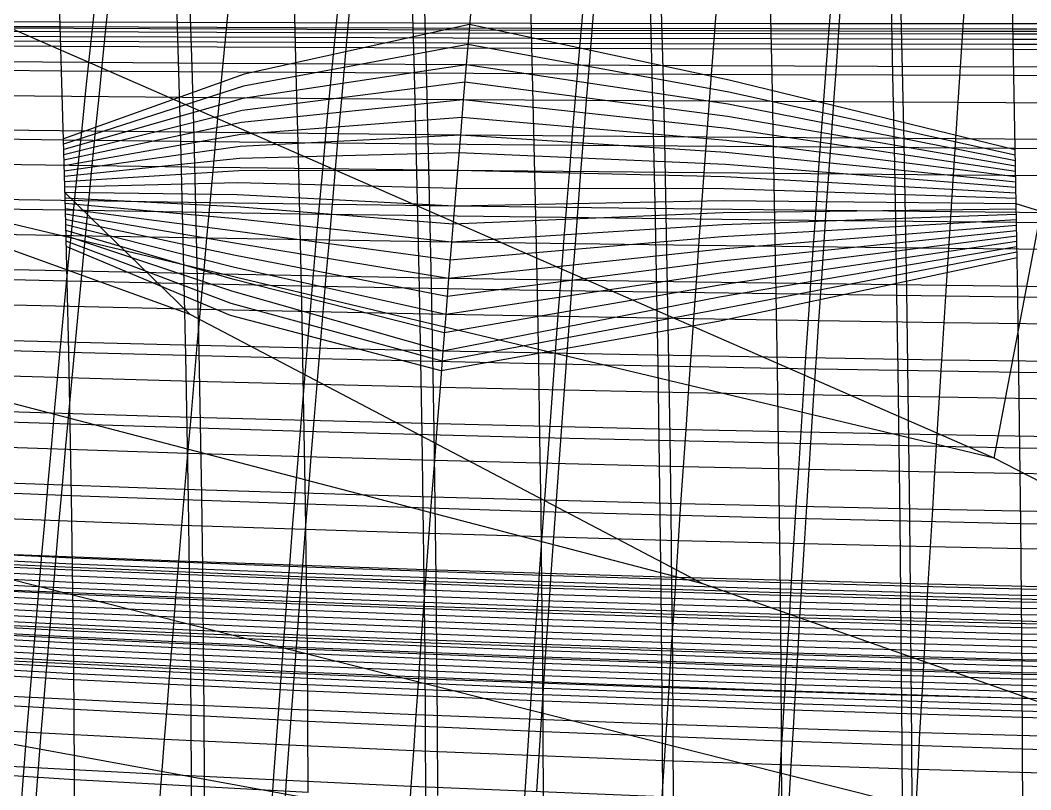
# Model space of a CAD drawing. Extents: x -530 to 530, y -2 to 255.
# Drawn here: x -269.4 to -172.4, y 128.3 to 202.1 of the extents above; entities that cross this region are included whole.
import ezdxf

# ---------------------------------------------------------------- set-up
doc = ezdxf.new("R2010")
doc.units = 0
doc.header["$MEASUREMENT"] = 0
doc.layers.add('default', color=7, linetype='Continuous')

msp = doc.modelspace()

# ---------------------------------------------------------------- linework, layer by layer
at = {"layer": 'default', "color": 30, "linetype": 'Continuous'}
for p, q in [((-175.896, 160.09, 467.147), (-166.284, 210.835, 226.63)), ((-265.565, 201.95, 63.382), (-286.922, 202.02, 73.472)), ((-175.896, 160.09, 467.147), (-271.756, 201.977, 299.04)), ((-220.32, 201.827, 47.64), (-243.018, 201.882, 55.555)), ((-174.119, 201.773, 31.268), (-197.338, 201.798, 39.564)), ((-265.55, 201.483, 63.452), (-286.906, 201.561, 73.54)), ((-265.535, 201.015, 63.521), (-286.89, 201.101, 73.608)), ((-226.242, 201.734, 30.774), (-247.882, 196.946, 43.788)), ((-220.307, 201.345, 47.714), (-243.004, 201.407, 55.626)), ((-220.295, 200.863, 47.787), (-242.991, 200.932, 55.698)), ((-174.109, 201.279, 31.345), (-197.326, 201.31, 39.639)), ((-174.098, 200.786, 31.421), (-197.315, 200.822, 39.714)), ((-265.52, 200.547, 63.591), (-286.875, 200.642, 73.676)), ((-265.505, 200.079, 63.661), (-286.859, 200.182, 73.743)), ((-220.282, 200.381, 47.86), (-242.977, 200.457, 55.77)), ((-220.27, 199.899, 47.933), (-242.963, 199.982, 55.841)), ((-174.088, 200.293, 31.497), (-197.304, 200.334, 39.789)), ((-174.078, 199.799, 31.573), (-197.293, 199.846, 39.863)), ((-265.491, 199.612, 63.731), (-286.843, 199.722, 73.811)), ((-226.407, 199.793, 30.457), (-247.948, 195.788, 43.714)), ((-220.258, 199.417, 48.007), (-242.949, 199.506, 55.913)), ((-174.068, 199.306, 31.649), (-197.281, 199.358, 39.938)), ((-226.572, 197.852, 30.139), (-248.014, 194.631, 43.639)), ((-226.713, 196.173, 29.868), (-248.08, 193.473, 43.565)), ((-173.885, 189.684, 33.078), (-201.331, 196.378, 27.099)), ((-175.896, 160.09, 467.147), (-323.255, 195.246, 369.94)), ((-173.876, 189.166, 33.152), (-201.383, 195.22, 27.02)), ((-226.855, 194.495, 29.597), (-248.146, 192.315, 43.491)), ((-173.867, 188.649, 33.225), (-201.436, 194.062, 26.942)), ((-226.996, 192.803, 29.327), (-248.212, 191.158, 43.416)), ((-173.858, 188.131, 33.298), (-201.488, 192.904, 26.863)), ((-227.137, 191.111, 29.057), (-248.279, 190, 43.342)), ((-173.85, 187.614, 33.371), (-201.541, 191.746, 26.785)), ((-173.841, 187.096, 33.444), (-201.593, 190.588, 26.706)), ((-227.279, 189.406, 28.789), (-248.345, 188.842, 43.268)), ((-173.832, 186.579, 33.517), (-201.645, 189.43, 26.628)), ((-173.823, 186.061, 33.59), (-201.698, 188.271, 26.549)), ((-227.42, 187.701, 28.52), (-248.411, 187.684, 43.193)), ((-227.561, 185.985, 28.254), (-248.477, 186.527, 43.119)), ((-173.814, 185.544, 33.663), (-201.75, 187.113, 26.47)), ((-227.702, 184.269, 27.987), (-248.543, 185.369, 43.044)), ((-173.805, 185.026, 33.736), (-201.803, 185.955, 26.392)), ((-173.797, 184.509, 33.809), (-201.855, 184.797, 26.313)), ((-227.842, 182.543, 27.723), (-248.609, 184.211, 42.97)), ((-173.779, 183.474, 33.955), (-201.96, 182.481, 26.156)), ((-173.788, 183.991, 33.882), (-201.908, 183.639, 26.235)), ((-227.982, 180.818, 27.459), (-248.675, 183.054, 42.896)), ((-173.761, 182.439, 34.101), (-202.065, 180.165, 25.999)), ((-173.77, 182.956, 34.028), (-202.013, 181.323, 26.078)), ((-228.122, 179.084, 27.197), (-248.741, 181.896, 42.821)), ((-173.744, 181.404, 34.247), (-202.17, 177.848, 25.842)), ((-173.753, 181.921, 34.174), (-202.118, 179.006, 25.921)), ((-228.262, 177.349, 26.935), (-248.807, 180.738, 42.747)), ((-173.735, 180.886, 34.321), (-202.223, 176.69, 25.764)), ((-228.4, 175.609, 26.677), (-248.874, 179.58, 42.673)), ((-173.717, 179.851, 34.467), (-202.328, 174.374, 25.607)), ((-173.726, 180.369, 34.394), (-202.275, 175.532, 25.685)), ((-173.708, 179.334, 34.54), (-202.38, 173.216, 25.528)), ((-228.539, 173.869, 26.419), (-248.94, 178.423, 42.598)), ((-228.677, 172.123, 26.163), (-249.006, 177.265, 42.524)), ((-228.815, 170.377, 25.907), (-249.072, 176.107, 42.45)), ((-228.89, 169.419, 25.769), (-249.138, 174.95, 42.375)), ((-228.964, 168.462, 25.631), (-249.204, 173.792, 42.301)), ((-41.271, 90.88, 737.677), (-175.896, 160.09, 467.147)), ((-264.367, 150.508, 70.079), (-285.65, 151.479, 79.987)), ((-264.36, 149.924, 70.14), (-285.643, 150.905, 80.046)), ((-264.353, 149.339, 70.201), (-285.636, 150.33, 80.105)), ((-264.347, 148.755, 70.262), (-285.629, 149.756, 80.164)), ((-219.317, 148.822, 54.66), (-241.912, 149.619, 62.42)), ((-264.34, 148.171, 70.322), (-285.622, 149.182, 80.224)), ((-264.333, 147.586, 70.383), (-285.615, 148.608, 80.283)), ((-219.312, 148.219, 54.723), (-241.906, 149.025, 62.482)), ((-219.306, 147.617, 54.786), (-241.9, 148.431, 62.544)), ((-264.326, 147.002, 70.444), (-285.608, 148.034, 80.342)), ((-264.32, 146.417, 70.505), (-285.6, 147.46, 80.401)), ((-219.3, 147.015, 54.85), (-241.893, 147.838, 62.606)), ((-173.295, 147.517, 38.554), (-196.424, 148.128, 46.725)), ((-173.291, 146.901, 38.62), (-196.419, 147.518, 46.789)), ((-264.313, 145.833, 70.565), (-285.593, 146.886, 80.461)), ((-219.295, 146.413, 54.913), (-241.887, 147.244, 62.668)), ((-219.289, 145.81, 54.977), (-241.881, 146.65, 62.73)), ((-173.286, 146.285, 38.685), (-196.414, 146.908, 46.854)), ((-264.306, 145.249, 70.626), (-285.586, 146.311, 80.52)), ((-264.3, 144.664, 70.687), (-285.579, 145.737, 80.579)), ((-219.283, 145.208, 55.04), (-241.875, 146.056, 62.793)), ((-173.281, 145.668, 38.751), (-196.409, 146.298, 46.918)), ((-173.277, 145.052, 38.817), (-196.404, 145.688, 46.983)), ((-264.293, 144.08, 70.748), (-285.572, 145.163, 80.638)), ((-264.286, 143.495, 70.808), (-285.565, 144.589, 80.698)), ((-219.278, 144.606, 55.103), (-241.869, 145.462, 62.855)), ((-219.272, 144.004, 55.167), (-241.862, 144.869, 62.917)), ((-173.272, 144.435, 38.882), (-196.398, 145.079, 47.048)), ((-264.279, 142.911, 70.869), (-285.558, 144.015, 80.757)), ((-219.266, 143.401, 55.23), (-241.856, 144.275, 62.979)), ((-219.261, 142.799, 55.294), (-241.85, 143.681, 63.041)), ((-173.267, 143.819, 38.948), (-196.393, 144.469, 47.112)), ((-173.262, 143.202, 39.014), (-196.388, 143.859, 47.177)), ((-264.273, 142.326, 70.93), (-285.551, 143.441, 80.816)), ((-264.266, 141.742, 70.991), (-285.544, 142.866, 80.875)), ((-219.255, 142.197, 55.357), (-241.844, 143.087, 63.103)), ((-173.258, 142.586, 39.079), (-196.383, 143.249, 47.241)), ((-173.253, 141.969, 39.145), (-196.378, 142.639, 47.306)), ((-264.259, 141.158, 71.052), (-285.537, 142.292, 80.935)), ((-264.253, 140.573, 71.112), (-285.53, 141.718, 80.994)), ((-219.249, 141.595, 55.421), (-241.838, 142.494, 63.165)), ((-219.244, 140.992, 55.484), (-241.831, 141.9, 63.228)), ((-173.248, 141.353, 39.211), (-196.373, 142.03, 47.371)), ((-264.246, 139.989, 71.173), (-285.523, 141.144, 81.053)), ((-219.238, 140.39, 55.547), (-241.825, 141.306, 63.29)), ((-219.233, 139.788, 55.611), (-241.819, 140.712, 63.352)), ((-173.243, 140.736, 39.276), (-196.367, 141.42, 47.435)), ((-173.239, 140.12, 39.342), (-196.362, 140.81, 47.5)), ((-264.239, 139.404, 71.234), (-285.516, 140.57, 81.112)), ((-264.233, 138.82, 71.295), (-285.508, 139.996, 81.172)), ((-219.227, 139.186, 55.674), (-241.813, 140.118, 63.414)), ((-173.234, 139.503, 39.408), (-196.357, 140.2, 47.564)), ((-219.221, 138.584, 55.738), (-241.806, 139.525, 63.476)), ((-219.216, 137.981, 55.801), (-241.8, 138.931, 63.538)), ((-173.229, 138.887, 39.473), (-196.352, 139.59, 47.629)), ((-173.225, 138.27, 39.539), (-196.347, 138.981, 47.694)), ((-219.21, 137.379, 55.864), (-241.794, 138.337, 63.6)), ((-219.204, 136.777, 55.928), (-241.788, 137.743, 63.662)), ((-173.22, 137.654, 39.605), (-196.341, 138.371, 47.758)), ((-173.215, 137.037, 39.67), (-196.336, 137.761, 47.823)), ((-173.21, 136.421, 39.736), (-196.331, 137.151, 47.887)), ((-173.206, 135.805, 39.801), (-196.326, 136.541, 47.952)), ((-173.201, 135.188, 39.867), (-196.321, 135.932, 48.017))]:
    msp.add_line(p, q, dxfattribs=at)
at = {"layer": 'default', "color": 4, "linetype": 'Continuous'}
for p, q in [((-262.056, 205.11, 40.959), (-262.415, 201.906, 40.369)), ((-238.739, 205.064, 32.504), (-239.066, 201.81, 31.892)), ((-215.217, 205.034, 23.998), (-215.513, 201.735, 23.367)), ((-191.471, 205.02, 15.358), (-191.737, 201.681, 14.71)), ((-252.879, 197.648, 63.139), (-253.101, 204.212, 62.1)), ((-230.39, 197.524, 55.361), (-230.592, 204.186, 54.296)), ((-207.674, 197.427, 47.461), (-207.858, 204.178, 46.373)), ((-184.69, 197.353, 39.365), (-184.856, 204.183, 38.255)), ((-243.018, 201.882, 55.555), (-265.565, 201.95, 63.382)), ((-262.415, 201.906, 40.369), (-262.76, 198.658, 39.811)), ((-239.066, 201.81, 31.892), (-239.38, 198.511, 31.312)), ((-197.338, 201.798, 39.564), (-220.32, 201.827, 47.64)), ((-150.067, 201.745, 25.307), (-174.119, 201.773, 31.268)), ((-243.004, 201.407, 55.626), (-265.55, 201.483, 63.452)), ((-242.991, 200.932, 55.698), (-265.535, 201.015, 63.521)), ((-201.331, 196.378, 27.099), (-226.242, 201.734, 30.774)), ((-197.326, 201.31, 39.639), (-220.307, 201.345, 47.714)), ((-197.315, 200.822, 39.714), (-220.295, 200.863, 47.787)), ((-215.513, 201.735, 23.367), (-215.796, 198.39, 22.768)), ((-191.737, 201.681, 14.71), (-191.991, 198.296, 14.095)), ((-150.058, 201.247, 25.384), (-174.109, 201.279, 31.345)), ((-150.049, 200.749, 25.462), (-174.098, 200.786, 31.421)), ((-242.977, 200.457, 55.77), (-265.52, 200.547, 63.591)), ((-242.963, 199.982, 55.841), (-265.505, 200.079, 63.661)), ((-197.304, 200.334, 39.789), (-220.282, 200.381, 47.86)), ((-197.293, 199.846, 39.863), (-220.27, 199.899, 47.933)), ((-150.041, 200.251, 25.539), (-174.088, 200.293, 31.497)), ((-150.032, 199.753, 25.616), (-174.078, 199.799, 31.573)), ((-242.949, 199.506, 55.913), (-265.491, 199.612, 63.731)), ((-201.383, 195.22, 27.02), (-226.407, 199.793, 30.457)), ((-197.281, 199.358, 39.938), (-220.258, 199.417, 48.007)), ((-150.023, 199.255, 25.694), (-174.068, 199.306, 31.649)), ((-262.76, 198.658, 39.811), (-263.103, 195.377, 39.262)), ((-239.38, 198.511, 31.312), (-239.692, 195.179, 30.741)), ((-215.796, 198.39, 22.768), (-216.078, 195.012, 22.18)), ((-191.991, 198.296, 14.095), (-192.244, 194.877, 13.491)), ((-247.882, 196.946, 43.788), (-265.23, 190.758, 65.003)), ((-252.693, 190.946, 64.103), (-252.879, 197.648, 63.139)), ((-230.22, 190.721, 56.349), (-230.39, 197.524, 55.361)), ((-201.436, 194.062, 26.942), (-226.572, 197.852, 30.139)), ((-207.52, 190.533, 48.47), (-207.674, 197.427, 47.461)), ((-184.55, 190.379, 40.393), (-184.69, 197.353, 39.365)), ((-201.488, 192.904, 26.863), (-226.713, 196.173, 29.868)), ((-247.948, 195.788, 43.714), (-265.217, 190.24, 65.074)), ((-263.103, 195.377, 39.262), (-263.446, 192.07, 38.715)), ((-239.692, 195.179, 30.741), (-240.004, 191.82, 30.173)), ((-216.078, 195.012, 22.18), (-216.36, 191.607, 21.593)), ((-248.014, 194.631, 43.639), (-265.203, 189.722, 65.145)), ((-201.541, 191.746, 26.785), (-226.855, 194.495, 29.597)), ((-192.244, 194.877, 13.491), (-192.497, 191.431, 12.889)), ((-248.08, 193.473, 43.565), (-265.189, 189.204, 65.216)), ((-248.146, 192.315, 43.491), (-265.176, 188.687, 65.286)), ((-263.446, 192.07, 38.715), (-263.785, 188.734, 38.18)), ((-201.593, 190.588, 26.706), (-226.996, 192.803, 29.327)), ((-248.212, 191.158, 43.416), (-265.162, 188.169, 65.357)), ((-240.004, 191.82, 30.173), (-240.313, 188.432, 29.617)), ((-201.645, 189.43, 26.628), (-227.137, 191.111, 29.057)), ((-216.36, 191.607, 21.593), (-216.639, 188.173, 21.019)), ((-192.497, 191.431, 12.889), (-192.75, 187.957, 12.289)), ((-252.519, 184.144, 65.045), (-252.693, 190.946, 64.103)), ((-230.061, 183.817, 57.314), (-230.22, 190.721, 56.349)), ((-207.376, 183.537, 49.457), (-207.52, 190.533, 48.47)), ((-184.419, 183.301, 41.399), (-184.55, 190.379, 40.393)), ((-248.279, 190, 43.342), (-265.149, 187.651, 65.428)), ((-201.698, 188.271, 26.549), (-227.279, 189.406, 28.789)), ((-248.345, 188.842, 43.268), (-265.135, 187.134, 65.499)), ((-263.785, 188.734, 38.18), (-264.126, 185.378, 37.64)), ((-240.313, 188.432, 29.617), (-240.624, 185.024, 29.055)), ((-216.639, 188.173, 21.019), (-216.92, 184.717, 20.439)), ((-248.411, 187.684, 43.193), (-265.121, 186.616, 65.57)), ((-201.75, 187.113, 26.47), (-227.42, 187.701, 28.52)), ((-192.75, 187.957, 12.289), (-192.999, 184.458, 11.704)), ((-248.477, 186.527, 43.119), (-265.108, 186.098, 65.64)), ((-248.543, 185.369, 43.044), (-265.094, 185.58, 65.711)), ((-264.126, 185.378, 37.64), (-264.467, 182.003, 37.105)), ((-201.803, 185.955, 26.392), (-227.561, 185.985, 28.254)), ((-248.609, 184.211, 42.97), (-265.081, 185.063, 65.782)), ((-248.675, 183.054, 42.896), (-265.067, 184.545, 65.853)), ((-240.624, 185.024, 29.055), (-240.934, 181.597, 28.498)), ((-201.855, 184.797, 26.313), (-227.702, 184.269, 27.987)), ((-216.92, 184.717, 20.439), (-217.199, 181.243, 19.864)), ((-192.999, 184.458, 11.704), (-193.25, 180.941, 11.114)), ((-248.741, 181.896, 42.821), (-265.054, 184.027, 65.924)), ((-248.807, 180.738, 42.747), (-265.04, 183.51, 65.994)), ((-252.357, 177.269, 65.969), (-252.519, 184.144, 65.045)), ((-229.913, 176.838, 58.26), (-230.061, 183.817, 57.314)), ((-201.908, 183.639, 26.235), (-227.842, 182.543, 27.723)), ((-207.241, 176.466, 50.423), (-207.376, 183.537, 49.457)), ((-248.874, 179.58, 42.673), (-265.026, 182.992, 66.065)), ((-248.94, 178.423, 42.598), (-265.013, 182.474, 66.136)), ((-201.96, 182.481, 26.156), (-227.982, 180.818, 27.459)), ((-184.298, 176.146, 42.383), (-184.419, 183.301, 41.399)), ((-249.006, 177.265, 42.524), (-264.999, 181.956, 66.207)), ((-249.072, 176.107, 42.45), (-264.986, 181.439, 66.277)), ((-264.467, 182.003, 37.105), (-264.796, 178.607, 36.597)), ((-240.934, 181.597, 28.498), (-241.234, 178.148, 27.97)), ((-249.138, 174.95, 42.375), (-264.972, 180.921, 66.348)), ((-249.204, 173.792, 42.301), (-264.958, 180.403, 66.419)), ((-202.013, 181.323, 26.078), (-228.122, 179.084, 27.197)), ((-217.199, 181.243, 19.864), (-217.47, 177.747, 19.319)), ((-193.25, 180.941, 11.114), (-193.493, 177.403, 10.553)), ((-202.065, 180.165, 25.999), (-228.262, 177.349, 26.935)), ((-264.796, 178.607, 36.597), (-265.118, 175.198, 36.106)), ((-202.118, 179.006, 25.921), (-228.4, 175.609, 26.677)), ((-241.234, 178.148, 27.97), (-241.527, 174.686, 27.459)), ((-202.17, 177.848, 25.842), (-228.539, 173.869, 26.419)), ((-217.47, 177.747, 19.319), (-217.735, 174.237, 18.791)), ((-252.208, 170.343, 66.865), (-252.357, 177.269, 65.969)), ((-229.777, 169.808, 59.177), (-229.913, 176.838, 58.26)), ((-202.223, 176.69, 25.764), (-228.677, 172.123, 26.163)), ((-193.493, 177.403, 10.553), (-193.73, 173.851, 10.011)), ((-207.117, 169.341, 51.36), (-207.241, 176.466, 50.423)), ((-184.185, 168.938, 43.338), (-184.298, 176.146, 42.383)), ((-265.118, 175.198, 36.106), (-265.44, 171.776, 35.62)), ((-241.527, 174.686, 27.459), (-241.82, 171.211, 26.954)), ((-202.275, 175.532, 25.685), (-228.815, 170.377, 25.907)), ((-202.328, 174.374, 25.607), (-228.89, 169.419, 25.769)), ((-217.735, 174.237, 18.791), (-218, 170.714, 18.268)), ((-193.73, 173.851, 10.011), (-193.968, 170.285, 9.474)), ((-202.38, 173.216, 25.528), (-228.964, 168.462, 25.631)), ((-265.44, 171.776, 35.62), (-265.757, 168.348, 35.143)), ((-241.82, 171.211, 26.954), (-242.109, 167.73, 26.456)), ((-218, 170.714, 18.268), (-218.26, 167.186, 17.755)), ((-252.074, 163.39, 67.726), (-252.208, 170.343, 66.865)), ((-229.654, 162.75, 60.058), (-229.777, 169.808, 59.177)), ((-193.968, 170.285, 9.474), (-194.202, 166.714, 8.946)), ((-207.005, 162.189, 52.259), (-207.117, 169.341, 51.36)), ((-184.084, 161.703, 44.254), (-184.185, 168.938, 43.338)), ((-265.757, 168.348, 35.143), (-266.071, 164.915, 34.672)), ((-242.109, 167.73, 26.456), (-242.395, 164.244, 25.966)), ((-218.26, 167.186, 17.755), (-218.519, 163.651, 17.248)), ((-194.202, 166.714, 8.946), (-194.434, 163.137, 8.425)), ((-266.071, 164.915, 34.672), (-266.384, 161.479, 34.208)), ((-242.395, 164.244, 25.966), (-242.68, 160.754, 25.483)), ((-251.956, 156.431, 68.551), (-252.074, 163.39, 67.726)), ((-218.519, 163.651, 17.248), (-218.776, 160.114, 16.748)), ((-194.434, 163.137, 8.425), (-194.664, 159.557, 7.912)), ((-229.546, 155.685, 60.901), (-229.654, 162.75, 60.058)), ((-206.907, 155.03, 53.12), (-207.005, 162.189, 52.259)), ((-266.384, 161.479, 34.208), (-266.692, 158.042, 33.753)), ((-183.995, 154.459, 45.131), (-184.084, 161.703, 44.254)), ((-242.68, 160.754, 25.483), (-242.96, 157.264, 25.008)), ((-218.776, 160.114, 16.748), (-219.03, 156.575, 16.258)), ((-194.664, 159.557, 7.912), (-194.892, 155.976, 7.408)), ((-266.692, 158.042, 33.753), (-266.997, 154.607, 33.306)), ((-242.96, 157.264, 25.008), (-243.238, 153.776, 24.543)), ((-251.856, 149.481, 69.335), (-251.956, 156.431, 68.551)), ((-219.03, 156.575, 16.258), (-219.28, 153.04, 15.776)), ((-229.454, 148.631, 61.703), (-229.546, 155.685, 60.901)), ((-194.892, 155.976, 7.408), (-195.116, 152.398, 6.913)), ((-266.997, 154.607, 33.306), (-267.298, 151.178, 32.868)), ((-206.824, 147.881, 53.938), (-206.907, 155.03, 53.12)), ((-183.919, 147.226, 45.963), (-183.995, 154.459, 45.131)), ((-243.238, 153.776, 24.543), (-243.512, 150.295, 24.086)), ((-219.28, 153.04, 15.776), (-219.528, 149.51, 15.304)), ((-195.116, 152.398, 6.913), (-195.339, 148.826, 6.428)), ((-267.298, 151.178, 32.868), (-267.594, 147.754, 32.44)), ((-241.912, 149.619, 62.42), (-264.367, 150.508, 70.079)), ((-241.906, 149.025, 62.482), (-264.36, 149.924, 70.14)), ((-251.775, 142.56, 70.069), (-251.856, 149.481, 69.335)), ((-243.512, 150.295, 24.086), (-243.781, 146.818, 23.641)), ((-219.528, 149.51, 15.304), (-219.771, 145.986, 14.844)), ((-241.9, 148.431, 62.544), (-264.353, 149.339, 70.201)), ((-241.893, 147.838, 62.606), (-264.347, 148.755, 70.262)), ((-229.38, 141.605, 62.452), (-229.454, 148.631, 61.703)), ((-196.424, 148.128, 46.725), (-219.317, 148.822, 54.66)), ((-195.339, 148.826, 6.428), (-195.556, 145.259, 5.955)), ((-267.594, 147.754, 32.44), (-267.886, 144.338, 32.022)), ((-241.887, 147.244, 62.668), (-264.34, 148.171, 70.322)), ((-241.881, 146.65, 62.73), (-264.333, 147.586, 70.383)), ((-196.419, 147.518, 46.789), (-219.312, 148.219, 54.723)), ((-196.414, 146.908, 46.854), (-219.306, 147.617, 54.786)), ((-206.756, 140.761, 54.703), (-206.824, 147.881, 53.938)), ((-149.356, 146.986, 32.702), (-173.295, 147.517, 38.554)), ((-241.875, 146.056, 62.793), (-264.326, 147.002, 70.444)), ((-243.781, 146.818, 23.641), (-244.047, 143.348, 23.205)), ((-196.409, 146.298, 46.918), (-219.3, 147.015, 54.85)), ((-183.857, 140.023, 46.741), (-183.919, 147.226, 45.963)), ((-149.352, 146.363, 32.769), (-173.291, 146.901, 38.62)), ((-241.869, 145.462, 62.855), (-264.32, 146.417, 70.505)), ((-241.862, 144.869, 62.917), (-264.313, 145.833, 70.565)), ((-219.771, 145.986, 14.844), (-220.011, 142.469, 14.392)), ((-196.404, 145.688, 46.983), (-219.295, 146.413, 54.913)), ((-196.398, 145.079, 47.048), (-219.289, 145.81, 54.977)), ((-149.348, 145.741, 32.835), (-173.286, 146.285, 38.685)), ((-149.344, 145.119, 32.902), (-173.281, 145.668, 38.751)), ((-241.856, 144.275, 62.979), (-264.306, 145.249, 70.626)), ((-241.85, 143.681, 63.041), (-264.3, 144.664, 70.687)), ((-196.393, 144.469, 47.112), (-219.283, 145.208, 55.04)), ((-196.388, 143.859, 47.177), (-219.278, 144.606, 55.103)), ((-195.556, 145.259, 5.955), (-195.772, 141.7, 5.491)), ((-149.34, 144.497, 32.968), (-173.277, 145.052, 38.817)), ((-267.886, 144.338, 32.022), (-268.173, 140.935, 31.614)), ((-241.844, 143.087, 63.103), (-264.293, 144.08, 70.748)), ((-196.383, 143.249, 47.241), (-219.272, 144.004, 55.167)), ((-149.336, 143.875, 33.035), (-173.272, 144.435, 38.882)), ((-149.332, 143.252, 33.102), (-173.267, 143.819, 38.948)), ((-241.838, 142.494, 63.165), (-264.286, 143.495, 70.808)), ((-241.831, 141.9, 63.228), (-264.279, 142.911, 70.869)), ((-244.047, 143.348, 23.205), (-244.309, 139.892, 22.779)), ((-196.378, 142.639, 47.306), (-219.266, 143.401, 55.23)), ((-196.373, 142.03, 47.371), (-219.261, 142.799, 55.294)), ((-149.328, 142.63, 33.168), (-173.262, 143.202, 39.014)), ((-149.324, 142.008, 33.235), (-173.258, 142.586, 39.079)), ((-241.825, 141.306, 63.29), (-264.273, 142.326, 70.93)), ((-241.819, 140.712, 63.352), (-264.266, 141.742, 70.991)), ((-251.715, 135.687, 70.751), (-251.775, 142.56, 70.069)), ((-229.325, 134.629, 63.148), (-229.38, 141.605, 62.452)), ((-220.011, 142.469, 14.392), (-220.247, 138.965, 13.953)), ((-196.367, 141.42, 47.435), (-219.255, 142.197, 55.357)), ((-195.772, 141.7, 5.491), (-195.984, 138.154, 5.038)), ((-149.32, 141.386, 33.301), (-173.253, 141.969, 39.145)), ((-268.173, 140.935, 31.614), (-268.455, 137.543, 31.217)), ((-241.813, 140.118, 63.414), (-264.259, 141.158, 71.052)), ((-196.362, 140.81, 47.5), (-219.249, 141.595, 55.421)), ((-196.357, 140.2, 47.564), (-219.244, 140.992, 55.484)), ((-206.706, 133.692, 55.412), (-206.756, 140.761, 54.703)), ((-149.316, 140.763, 33.368), (-173.248, 141.353, 39.211)), ((-149.311, 140.141, 33.434), (-173.243, 140.736, 39.276)), ((-241.806, 139.525, 63.476), (-264.253, 140.573, 71.112)), ((-241.8, 138.931, 63.538), (-264.246, 139.989, 71.173)), ((-244.309, 139.892, 22.779), (-244.566, 136.448, 22.365)), ((-196.352, 139.59, 47.629), (-219.238, 140.39, 55.547)), ((-196.347, 138.981, 47.694), (-219.233, 139.788, 55.611)), ((-183.811, 132.87, 47.463), (-183.857, 140.023, 46.741)), ((-149.307, 139.519, 33.501), (-173.239, 140.12, 39.342)), ((-241.794, 138.337, 63.6), (-264.239, 139.404, 71.234)), ((-241.788, 137.743, 63.662), (-264.233, 138.82, 71.295)), ((-220.247, 138.965, 13.953), (-220.479, 135.474, 13.524)), ((-196.341, 138.371, 47.758), (-219.227, 139.186, 55.674)), ((-149.303, 138.897, 33.568), (-173.234, 139.503, 39.408)), ((-149.299, 138.275, 33.634), (-173.229, 138.887, 39.473)), ((-196.336, 137.761, 47.823), (-219.221, 138.584, 55.738)), ((-196.331, 137.151, 47.887), (-219.216, 137.981, 55.801)), ((-195.984, 138.154, 5.038), (-196.192, 134.621, 4.598)), ((-149.295, 137.652, 33.701), (-173.225, 138.27, 39.539)), ((-268.455, 137.543, 31.217), (-268.732, 134.164, 30.831)), ((-196.326, 136.541, 47.952), (-219.21, 137.379, 55.864)), ((-196.321, 135.932, 48.017), (-219.204, 136.777, 55.928)), ((-149.291, 137.03, 33.767), (-173.22, 137.654, 39.605)), ((-149.287, 136.408, 33.834), (-173.215, 137.037, 39.67)), ((-244.566, 136.448, 22.365), (-244.818, 133.017, 21.962)), ((-149.283, 135.786, 33.9), (-173.21, 136.421, 39.736)), ((-149.279, 135.164, 33.967), (-173.206, 135.805, 39.801)), ((-251.678, 128.876, 71.376), (-251.715, 135.687, 70.751)), ((-220.479, 135.474, 13.524), (-220.707, 131.996, 13.107)), ((-149.275, 134.541, 34.034), (-173.201, 135.188, 39.867)), ((-268.732, 134.164, 30.831), (-269.003, 130.805, 30.457)), ((-229.29, 127.715, 63.786), (-229.325, 134.629, 63.148)), ((-196.192, 134.621, 4.598), (-196.396, 131.101, 4.169)), ((-244.818, 133.017, 21.962), (-245.064, 129.606, 21.573)), ((-206.674, 126.685, 56.062), (-206.706, 133.692, 55.412)), ((-220.707, 131.996, 13.107), (-220.929, 128.538, 12.704)), ((-183.782, 125.782, 48.123), (-183.811, 132.87, 47.463)), ((-196.396, 131.101, 4.169), (-196.596, 127.601, 3.755)), ((-269.003, 130.805, 30.457), (-269.269, 127.463, 30.095)), ((-245.064, 129.606, 21.573), (-245.307, 126.213, 21.195)), ((-251.664, 122.143, 71.939), (-251.678, 128.876, 71.376)), ((-220.929, 128.538, 12.704), (-221.148, 125.099, 12.313))]:
    msp.add_line(p, q, dxfattribs=at)
at = {"layer": 'default', "color": 3, "linetype": 'Continuous'}
for p, q in [((-265.418, 197.252, 64.077), (-265.619, 203.76, 63.121)), ((-242.882, 197.109, 56.268), (-243.067, 203.721, 55.287)), ((-220.197, 196.986, 48.371), (-220.364, 203.692, 47.367)), ((-197.226, 196.896, 40.31), (-197.378, 203.686, 39.285)), ((-174.018, 196.818, 32.027), (-174.155, 203.681, 30.984)), ((-265.418, 197.252, 64.077), (-286.766, 197.404, 74.148)), ((-265.226, 190.617, 65.023), (-265.418, 197.252, 64.077)), ((-242.882, 197.109, 56.268), (-265.418, 197.252, 64.077)), ((-242.706, 190.369, 57.239), (-242.882, 197.109, 56.268)), ((-220.197, 196.986, 48.371), (-242.882, 197.109, 56.268)), ((-220.037, 190.15, 49.364), (-220.197, 196.986, 48.371)), ((-197.226, 196.896, 40.31), (-220.197, 196.986, 48.371)), ((-197.08, 189.975, 41.323), (-197.226, 196.896, 40.31)), ((-174.018, 196.818, 32.027), (-197.226, 196.896, 40.31)), ((-173.887, 189.821, 33.059), (-174.018, 196.818, 32.027)), ((-149.98, 196.744, 26.078), (-174.018, 196.818, 32.027)), ((-265.226, 190.617, 65.023), (-286.562, 190.886, 75.067)), ((-265.045, 183.885, 65.953), (-265.226, 190.617, 65.023)), ((-242.706, 190.369, 57.239), (-265.226, 190.617, 65.023)), ((-242.539, 183.529, 58.192), (-242.706, 190.369, 57.239)), ((-220.037, 190.15, 49.364), (-242.706, 190.369, 57.239)), ((-219.886, 183.213, 50.339), (-220.037, 190.15, 49.364)), ((-197.08, 189.975, 41.323), (-220.037, 190.15, 49.364)), ((-196.943, 182.951, 42.318), (-197.08, 189.975, 41.323)), ((-173.887, 189.821, 33.059), (-197.08, 189.975, 41.323)), ((-173.763, 182.721, 34.072), (-173.887, 189.821, 33.059)), ((-149.867, 189.682, 27.125), (-173.887, 189.821, 33.059)), ((-265.045, 183.885, 65.953), (-286.37, 184.271, 75.971)), ((-264.876, 177.08, 66.864), (-265.045, 183.885, 65.953)), ((-242.539, 183.529, 58.192), (-265.045, 183.885, 65.953)), ((-242.382, 176.616, 59.126), (-242.539, 183.529, 58.192)), ((-219.886, 183.213, 50.339), (-242.539, 183.529, 58.192)), ((-219.744, 176.202, 51.294), (-219.886, 183.213, 50.339)), ((-196.943, 182.951, 42.318), (-219.886, 183.213, 50.339)), ((-196.814, 175.852, 43.293), (-196.943, 182.951, 42.318)), ((-173.763, 182.721, 34.072), (-196.943, 182.951, 42.318)), ((-173.647, 175.544, 35.063), (-173.763, 182.721, 34.072)), ((-149.76, 182.516, 28.154), (-173.763, 182.721, 34.072)), ((-264.876, 177.08, 66.864), (-286.19, 177.585, 76.857)), ((-264.72, 170.227, 67.747), (-264.876, 177.08, 66.864)), ((-242.382, 176.616, 59.126), (-264.876, 177.08, 66.864)), ((-242.239, 169.653, 60.032), (-242.382, 176.616, 59.126)), ((-219.744, 176.202, 51.294), (-242.382, 176.616, 59.126)), ((-219.614, 169.14, 52.22), (-219.744, 176.202, 51.294)), ((-196.814, 175.852, 43.293), (-219.744, 176.202, 51.294)), ((-196.695, 168.702, 44.237), (-196.814, 175.852, 43.293)), ((-173.647, 175.544, 35.063), (-196.814, 175.852, 43.293)), ((-173.54, 168.316, 36.024), (-173.647, 175.544, 35.063)), ((-149.66, 175.273, 29.16), (-173.647, 175.544, 35.063)), ((-264.72, 170.227, 67.747), (-286.024, 170.852, 77.716)), ((-264.581, 163.348, 68.597), (-264.72, 170.227, 67.747)), ((-242.239, 169.653, 60.032), (-264.72, 170.227, 67.747)), ((-242.11, 162.664, 60.902), (-242.239, 169.653, 60.032)), ((-219.614, 169.14, 52.22), (-242.239, 169.653, 60.032)), ((-219.497, 162.052, 53.109), (-219.614, 169.14, 52.22)), ((-196.695, 168.702, 44.237), (-219.614, 169.14, 52.22)), ((-196.588, 161.525, 45.144), (-196.695, 168.702, 44.237)), ((-173.54, 168.316, 36.024), (-196.695, 168.702, 44.237)), ((-173.444, 161.061, 36.947), (-173.54, 168.316, 36.024)), ((-149.567, 167.977, 30.135), (-173.54, 168.316, 36.024)), ((-264.581, 163.348, 68.597), (-285.876, 164.094, 78.543)), ((-264.458, 156.463, 69.41), (-264.581, 163.348, 68.597)), ((-242.11, 162.664, 60.902), (-264.581, 163.348, 68.597)), ((-241.996, 155.669, 61.735), (-242.11, 162.664, 60.902)), ((-219.497, 162.052, 53.109), (-242.11, 162.664, 60.902)), ((-219.394, 154.957, 53.96), (-219.497, 162.052, 53.109)), ((-196.588, 161.525, 45.144), (-219.497, 162.052, 53.109)), ((-196.494, 154.341, 46.011), (-196.588, 161.525, 45.144)), ((-173.444, 161.061, 36.947), (-196.588, 161.525, 45.144)), ((-173.359, 153.798, 37.829), (-173.444, 161.061, 36.947)), ((-149.484, 160.655, 31.072), (-173.444, 161.061, 36.947)), ((-264.458, 156.463, 69.41), (-285.746, 157.329, 79.335)), ((-264.353, 149.59, 70.183), (-264.458, 156.463, 69.41)), ((-241.996, 155.669, 61.735), (-264.458, 156.463, 69.41)), ((-241.899, 148.685, 62.525), (-241.996, 155.669, 61.735)), ((-219.394, 154.957, 53.96), (-241.996, 155.669, 61.735)), ((-219.306, 147.875, 54.768), (-219.394, 154.957, 53.96)), ((-196.494, 154.341, 46.011), (-219.394, 154.957, 53.96)), ((-196.414, 147.169, 46.835), (-196.494, 154.341, 46.011)), ((-173.359, 153.798, 37.829), (-196.494, 154.341, 46.011)), ((-173.286, 146.548, 38.666), (-173.359, 153.798, 37.829)), ((-149.411, 153.325, 31.967), (-173.359, 153.798, 37.829)), ((-264.353, 149.59, 70.183), (-285.635, 150.576, 80.087)), ((-264.269, 142.747, 70.906), (-264.353, 149.59, 70.183)), ((-241.899, 148.685, 62.525), (-264.353, 149.59, 70.183)), ((-241.821, 141.733, 63.265), (-241.899, 148.685, 62.525)), ((-219.306, 147.875, 54.768), (-241.899, 148.685, 62.525)), ((-219.235, 140.824, 55.523), (-219.306, 147.875, 54.768)), ((-196.414, 147.169, 46.835), (-219.306, 147.875, 54.768)), ((-196.349, 140.029, 47.604), (-196.414, 147.169, 46.835)), ((-173.286, 146.548, 38.666), (-196.414, 147.169, 46.835)), ((-173.227, 139.331, 39.448), (-173.286, 146.548, 38.666)), ((-149.348, 146.007, 32.816), (-173.286, 146.548, 38.666)), ((-264.269, 142.747, 70.906), (-285.546, 143.854, 80.792)), ((-264.206, 135.954, 71.578), (-264.269, 142.747, 70.906)), ((-241.821, 141.733, 63.265), (-264.269, 142.747, 70.906)), ((-241.763, 134.832, 63.952), (-241.821, 141.733, 63.265)), ((-219.235, 140.824, 55.523), (-241.821, 141.733, 63.265)), ((-219.182, 133.824, 56.223), (-219.235, 140.824, 55.523)), ((-196.349, 140.029, 47.604), (-219.235, 140.824, 55.523)), ((-196.3, 132.941, 48.318), (-196.349, 140.029, 47.604)), ((-173.227, 139.331, 39.448), (-196.349, 140.029, 47.604)), ((-173.182, 132.165, 40.173), (-173.227, 139.331, 39.448)), ((-149.297, 138.723, 33.609), (-173.227, 139.331, 39.448)), ((-264.206, 135.954, 71.578), (-285.481, 137.18, 81.448)), ((-264.167, 129.225, 72.195), (-264.206, 135.954, 71.578)), ((-241.763, 134.832, 63.952), (-264.206, 135.954, 71.578)), ((-241.726, 127.994, 64.582), (-241.763, 134.832, 63.952)), ((-219.182, 133.824, 56.223), (-241.763, 134.832, 63.952)), ((-219.148, 126.889, 56.865), (-219.182, 133.824, 56.223)), ((-196.3, 132.941, 48.318), (-219.182, 133.824, 56.223)), ((-196.269, 125.919, 48.97), (-196.3, 132.941, 48.318)), ((-173.182, 132.165, 40.173), (-196.3, 132.941, 48.318)), ((-173.153, 125.066, 40.836), (-173.182, 132.165, 40.173)), ((-149.258, 131.49, 34.344), (-173.182, 132.165, 40.173)), ((-264.167, 129.225, 72.195), (-285.439, 130.569, 82.05)), ((-264.152, 122.575, 72.749), (-264.167, 129.225, 72.195)), ((-241.726, 127.994, 64.582), (-264.167, 129.225, 72.195))]:
    msp.add_line(p, q, dxfattribs=at)
at = {"layer": 'default', "color": 7, "linetype": 'Continuous'}
for p, q in [((-260.862, 204.528, 43.811), (-261.189, 201.317, 43.295)), ((-254.15, 197.18, 60.173), (-254.343, 203.741, 59.204)), ((-237.658, 204.481, 35.429), (-237.955, 201.22, 34.892)), ((-231.54, 197.048, 52.32), (-231.716, 203.707, 51.327)), ((-214.246, 204.451, 26.985), (-214.515, 201.145, 26.43)), ((-208.711, 196.941, 44.34), (-208.871, 203.689, 43.326)), ((-190.598, 204.435, 18.412), (-190.84, 201.089, 17.842)), ((-185.622, 196.857, 36.168), (-185.767, 203.684, 35.134)), ((-261.189, 201.317, 43.295), (-261.515, 198.068, 42.783)), ((-237.955, 201.22, 34.892), (-238.252, 197.92, 34.36)), ((-214.515, 201.145, 26.43), (-214.783, 197.8, 25.88)), ((-190.84, 201.089, 17.842), (-191.08, 197.703, 17.277)), ((-261.515, 198.068, 42.783), (-261.842, 194.786, 42.271)), ((-238.252, 197.92, 34.36), (-238.55, 194.587, 33.828)), ((-253.966, 190.493, 61.131), (-254.15, 197.18, 60.173)), ((-231.371, 190.259, 53.301), (-231.54, 197.048, 52.32)), ((-214.783, 197.8, 25.88), (-215.052, 194.421, 25.33)), ((-208.559, 190.062, 45.344), (-208.711, 196.941, 44.34)), ((-191.08, 197.703, 17.277), (-191.322, 194.283, 16.712)), ((-185.484, 189.898, 37.191), (-185.622, 196.857, 36.168)), ((-261.842, 194.786, 42.271), (-262.169, 191.478, 41.762)), ((-238.55, 194.587, 33.828), (-238.848, 191.228, 33.298)), ((-215.052, 194.421, 25.33), (-215.321, 191.016, 24.782)), ((-191.322, 194.283, 16.712), (-191.563, 190.837, 16.15)), ((-262.169, 191.478, 41.762), (-262.496, 188.144, 41.255)), ((-238.848, 191.228, 33.298), (-239.146, 187.842, 32.77)), ((-253.792, 183.707, 62.073), (-253.966, 190.493, 61.131)), ((-231.212, 183.371, 54.266), (-231.371, 190.259, 53.301)), ((-215.321, 191.016, 24.782), (-215.59, 187.583, 24.237)), ((-191.563, 190.837, 16.15), (-191.805, 187.363, 15.59)), ((-208.414, 183.082, 46.329), (-208.559, 190.062, 45.344)), ((-185.353, 182.836, 38.195), (-185.484, 189.898, 37.191)), ((-262.496, 188.144, 41.255), (-262.821, 184.789, 40.753)), ((-239.146, 187.842, 32.77), (-239.442, 184.435, 32.247)), ((-215.59, 187.583, 24.237), (-215.858, 184.129, 23.696)), ((-191.805, 187.363, 15.59), (-192.045, 183.867, 15.034)), ((-262.821, 184.789, 40.753), (-263.146, 181.415, 40.254)), ((-239.442, 184.435, 32.247), (-239.738, 181.009, 31.729)), ((-253.629, 176.848, 62.995), (-253.792, 183.707, 62.073)), ((-231.063, 176.409, 55.21), (-231.212, 183.371, 54.266)), ((-215.858, 184.129, 23.696), (-216.125, 180.656, 23.16)), ((-192.045, 183.867, 15.034), (-192.284, 180.352, 14.484)), ((-208.279, 176.027, 47.294), (-208.414, 183.082, 46.329)), ((-185.23, 175.698, 39.178), (-185.353, 182.836, 38.195)), ((-263.146, 181.415, 40.254), (-263.469, 178.025, 39.761)), ((-239.738, 181.009, 31.729), (-240.032, 177.566, 31.215)), ((-216.125, 180.656, 23.16), (-216.391, 177.165, 22.629)), ((-192.284, 180.352, 14.484), (-192.523, 176.819, 13.938)), ((-263.469, 178.025, 39.761), (-263.79, 174.622, 39.274)), ((-240.032, 177.566, 31.215), (-240.324, 174.111, 30.708)), ((-253.479, 169.94, 63.889), (-253.629, 176.848, 62.995)), ((-216.391, 177.165, 22.629), (-216.655, 173.663, 22.105)), ((-192.523, 176.819, 13.938), (-192.76, 173.274, 13.399)), ((-230.926, 169.397, 56.126), (-231.063, 176.409, 55.21)), ((-208.154, 168.921, 48.228), (-208.279, 176.027, 47.294)), ((-185.117, 168.509, 40.131), (-185.23, 175.698, 39.178)), ((-263.79, 174.622, 39.274), (-264.109, 171.208, 38.791)), ((-240.324, 174.111, 30.708), (-240.615, 170.644, 30.205)), ((-216.655, 173.663, 22.105), (-216.918, 170.148, 21.585)), ((-192.76, 173.274, 13.399), (-192.995, 169.717, 12.865)), ((-264.109, 171.208, 38.791), (-264.425, 167.789, 38.317)), ((-253.345, 163.006, 64.749), (-253.479, 169.94, 63.889)), ((-240.615, 170.644, 30.205), (-240.902, 167.172, 29.712)), ((-216.918, 170.148, 21.585), (-217.177, 166.628, 21.074)), ((-230.803, 162.358, 57.006), (-230.926, 169.397, 56.126)), ((-208.043, 161.788, 49.127), (-208.154, 168.921, 48.228)), ((-192.995, 169.717, 12.865), (-193.228, 166.155, 12.341)), ((-185.016, 161.293, 41.045), (-185.117, 168.509, 40.131)), ((-264.425, 167.789, 38.317), (-264.738, 164.363, 37.849)), ((-240.902, 167.172, 29.712), (-241.187, 163.693, 29.225)), ((-217.177, 166.628, 21.074), (-217.435, 163.101, 20.571)), ((-193.228, 166.155, 12.341), (-193.46, 162.585, 11.823)), ((-264.738, 164.363, 37.849), (-265.048, 160.935, 37.388)), ((-253.227, 156.066, 65.572), (-253.345, 163.006, 64.749)), ((-241.187, 163.693, 29.225), (-241.47, 160.211, 28.744)), ((-217.435, 163.101, 20.571), (-217.69, 159.572, 20.074)), ((-230.695, 155.313, 57.847), (-230.803, 162.358, 57.006)), ((-193.46, 162.585, 11.823), (-193.689, 159.013, 11.313)), ((-207.944, 154.649, 49.986), (-208.043, 161.788, 49.127)), ((-184.927, 154.069, 41.92), (-185.016, 161.293, 41.045)), ((-265.048, 160.935, 37.388), (-265.355, 157.506, 36.936)), ((-241.47, 160.211, 28.744), (-241.75, 156.729, 28.273)), ((-217.69, 159.572, 20.074), (-217.943, 156.042, 19.587)), ((-193.689, 159.013, 11.313), (-193.915, 155.441, 10.812)), ((-265.355, 157.506, 36.936), (-265.658, 154.08, 36.492)), ((-241.75, 156.729, 28.273), (-242.026, 153.25, 27.811)), ((-253.126, 149.137, 66.354), (-253.227, 156.066, 65.572)), ((-230.602, 148.28, 58.646), (-230.695, 155.313, 57.847)), ((-217.943, 156.042, 19.587), (-218.192, 152.515, 19.108)), ((-193.915, 155.441, 10.812), (-194.139, 151.872, 10.32)), ((-207.86, 147.522, 50.801), (-207.944, 154.649, 49.986)), ((-265.658, 154.08, 36.492), (-265.957, 150.661, 36.057)), ((-242.026, 153.25, 27.811), (-242.298, 149.778, 27.357)), ((-184.85, 146.859, 42.75), (-184.927, 154.069, 41.92)), ((-218.192, 152.515, 19.108), (-218.438, 148.995, 18.639)), ((-194.139, 151.872, 10.32), (-194.359, 148.31, 9.838)), ((-265.957, 150.661, 36.057), (-266.252, 147.246, 35.633)), ((-242.298, 149.778, 27.357), (-242.566, 146.31, 26.915)), ((-253.045, 142.24, 67.086), (-253.126, 149.137, 66.354)), ((-218.438, 148.995, 18.639), (-218.68, 145.48, 18.182)), ((-230.528, 141.279, 59.394), (-230.602, 148.28, 58.646)), ((-207.792, 140.427, 51.563), (-207.86, 147.522, 50.801)), ((-194.359, 148.31, 9.838), (-194.577, 144.752, 9.367)), ((-266.252, 147.246, 35.633), (-266.542, 143.839, 35.217)), ((-184.788, 139.68, 43.526), (-184.85, 146.859, 42.75)), ((-242.566, 146.31, 26.915), (-242.831, 142.85, 26.482)), ((-218.68, 145.48, 18.182), (-218.919, 141.972, 17.733)), ((-194.577, 144.752, 9.367), (-194.791, 141.202, 8.906)), ((-266.542, 143.839, 35.217), (-266.827, 140.445, 34.812)), ((-242.831, 142.85, 26.482), (-243.09, 139.404, 26.06)), ((-252.985, 135.393, 67.765), (-253.045, 142.24, 67.086)), ((-218.919, 141.972, 17.733), (-219.154, 138.479, 17.296)), ((-230.473, 134.328, 60.088), (-230.528, 141.279, 59.394)), ((-194.791, 141.202, 8.906), (-195.002, 137.666, 8.457)), ((-266.827, 140.445, 34.812), (-267.108, 137.063, 34.418)), ((-207.741, 133.382, 52.27), (-207.792, 140.427, 51.563)), ((-184.741, 132.553, 44.245), (-184.788, 139.68, 43.526)), ((-243.09, 139.404, 26.06), (-243.346, 135.97, 25.649)), ((-219.154, 138.479, 17.296), (-219.385, 134.998, 16.871)), ((-267.108, 137.063, 34.418), (-267.383, 133.695, 34.035)), ((-195.002, 137.666, 8.457), (-195.209, 134.143, 8.02)), ((-243.346, 135.97, 25.649), (-243.597, 132.55, 25.249)), ((-252.946, 128.61, 68.388), (-252.985, 135.393, 67.765)), ((-219.385, 134.998, 16.871), (-219.611, 131.531, 16.457)), ((-230.437, 127.442, 60.723), (-230.473, 134.328, 60.088)), ((-195.209, 134.143, 8.02), (-195.412, 130.635, 7.594)), ((-267.383, 133.695, 34.035), (-267.653, 130.346, 33.665)), ((-207.708, 126.404, 52.917), (-207.741, 133.382, 52.27)), ((-243.597, 132.55, 25.249), (-243.842, 129.149, 24.862)), ((-184.711, 125.493, 44.903), (-184.741, 132.553, 44.245)), ((-219.611, 131.531, 16.457), (-219.833, 128.083, 16.056)), ((-267.653, 130.346, 33.665), (-267.917, 127.016, 33.305)), ((-195.412, 130.635, 7.594), (-195.61, 127.146, 7.182)), ((-243.842, 129.149, 24.862), (-244.082, 125.767, 24.487)), ((-252.932, 121.907, 68.948), (-252.946, 128.61, 68.388))]:
    msp.add_line(p, q, dxfattribs=at)
at = {"layer": 'default', "color": 5, "linetype": 'Continuous'}
for p, q in [((-249.308, 204.502, 39.631), (-249.621, 201.265, 39.104)), ((-226.008, 204.46, 31.228), (-226.29, 201.175, 30.681)), ((-202.484, 204.442, 22.741), (-202.74, 201.115, 22.179)), ((-178.713, 204.427, 14.083), (-178.94, 201.062, 13.506)), ((-249.621, 201.265, 39.104), (-272.756, 201.369, 47.486)), ((-249.621, 201.265, 39.104), (-249.933, 197.989, 38.581)), ((-226.29, 201.175, 30.681), (-249.621, 201.265, 39.104)), ((-226.29, 201.175, 30.681), (-226.572, 197.852, 30.139)), ((-202.74, 201.115, 22.179), (-226.29, 201.175, 30.681)), ((-202.74, 201.115, 22.179), (-202.994, 197.748, 21.62)), ((-178.94, 201.062, 13.506), (-202.74, 201.115, 22.179)), ((-178.94, 201.062, 13.506), (-179.167, 197.658, 12.934)), ((-154.22, 201.01, 7.201), (-178.94, 201.062, 13.506)), ((-249.933, 197.989, 38.581), (-273.097, 198.147, 46.985)), ((-249.933, 197.989, 38.581), (-250.246, 194.68, 38.059)), ((-226.572, 197.852, 30.139), (-249.933, 197.989, 38.581)), ((-226.572, 197.852, 30.139), (-226.855, 194.495, 29.597)), ((-202.994, 197.748, 21.62), (-226.572, 197.852, 30.139)), ((-202.994, 197.748, 21.62), (-203.25, 194.348, 21.063)), ((-179.167, 197.658, 12.934), (-202.994, 197.748, 21.62)), ((-179.167, 197.658, 12.934), (-179.394, 194.219, 12.362)), ((-154.416, 197.573, 6.616), (-179.167, 197.658, 12.934)), ((-250.246, 194.68, 38.059), (-273.438, 194.892, 46.484)), ((-250.246, 194.68, 38.059), (-250.559, 191.345, 37.539)), ((-226.855, 194.495, 29.597), (-250.246, 194.68, 38.059)), ((-226.855, 194.495, 29.597), (-227.137, 191.111, 29.057)), ((-203.25, 194.348, 21.063), (-226.855, 194.495, 29.597)), ((-203.25, 194.348, 21.063), (-203.505, 190.92, 20.507)), ((-179.394, 194.219, 12.362), (-203.25, 194.348, 21.063)), ((-179.394, 194.219, 12.362), (-179.621, 190.753, 11.793)), ((-154.611, 194.101, 6.031), (-179.394, 194.219, 12.362)), ((-250.559, 191.345, 37.539), (-273.779, 191.611, 45.985)), ((-250.559, 191.345, 37.539), (-250.871, 187.984, 37.021)), ((-227.137, 191.111, 29.057), (-250.559, 191.345, 37.539)), ((-227.137, 191.111, 29.057), (-227.42, 187.701, 28.52)), ((-203.505, 190.92, 20.507), (-227.137, 191.111, 29.057)), ((-203.505, 190.92, 20.507), (-203.76, 187.466, 19.954)), ((-179.621, 190.753, 11.793), (-203.505, 190.92, 20.507)), ((-179.621, 190.753, 11.793), (-179.849, 187.26, 11.226)), ((-154.807, 190.602, 5.449), (-179.621, 190.753, 11.793)), ((-250.871, 187.984, 37.021), (-274.12, 188.304, 45.489)), ((-250.871, 187.984, 37.021), (-251.183, 184.602, 36.508)), ((-227.42, 187.701, 28.52), (-250.871, 187.984, 37.021)), ((-227.42, 187.701, 28.52), (-227.702, 184.269, 27.987)), ((-203.76, 187.466, 19.954), (-227.42, 187.701, 28.52)), ((-203.76, 187.466, 19.954), (-204.015, 183.99, 19.405)), ((-179.849, 187.26, 11.226), (-203.76, 187.466, 19.954)), ((-179.849, 187.26, 11.226), (-180.075, 183.744, 10.664)), ((-155.003, 187.075, 4.869), (-179.849, 187.26, 11.226)), ((-251.183, 184.602, 36.508), (-274.46, 184.976, 44.997)), ((-251.183, 184.602, 36.508), (-251.493, 181.2, 35.999)), ((-227.702, 184.269, 27.987), (-251.183, 184.602, 36.508)), ((-227.702, 184.269, 27.987), (-227.982, 180.818, 27.459)), ((-204.015, 183.99, 19.405), (-227.702, 184.269, 27.987)), ((-204.015, 183.99, 19.405), (-204.268, 180.494, 18.862)), ((-180.075, 183.744, 10.664), (-204.015, 183.99, 19.405)), ((-180.075, 183.744, 10.664), (-180.301, 180.209, 10.106)), ((-155.198, 183.526, 4.293), (-180.075, 183.744, 10.664)), ((-251.493, 181.2, 35.999), (-274.798, 181.63, 44.51)), ((-251.493, 181.2, 35.999), (-251.802, 177.782, 35.495)), ((-227.982, 180.818, 27.459), (-251.493, 181.2, 35.999)), ((-227.982, 180.818, 27.459), (-228.262, 177.349, 26.935)), ((-204.268, 180.494, 18.862), (-227.982, 180.818, 27.459)), ((-204.268, 180.494, 18.862), (-204.52, 176.981, 18.323)), ((-180.301, 180.209, 10.106), (-204.268, 180.494, 18.862)), ((-180.301, 180.209, 10.106), (-180.526, 176.657, 9.553)), ((-155.392, 179.957, 3.723), (-180.301, 180.209, 10.106)), ((-251.802, 177.782, 35.495), (-275.135, 178.267, 44.027)), ((-251.802, 177.782, 35.495), (-252.109, 174.352, 34.997)), ((-228.262, 177.349, 26.935), (-251.802, 177.782, 35.495)), ((-228.262, 177.349, 26.935), (-228.539, 173.869, 26.419)), ((-204.52, 176.981, 18.323), (-228.262, 177.349, 26.935)), ((-204.52, 176.981, 18.323), (-204.771, 173.456, 17.791)), ((-180.526, 176.657, 9.553), (-204.52, 176.981, 18.323)), ((-180.526, 176.657, 9.553), (-180.749, 173.092, 9.008)), ((-155.586, 176.371, 3.158), (-180.526, 176.657, 9.553)), ((-252.109, 174.352, 34.997), (-275.47, 174.892, 43.55)), ((-252.109, 174.352, 34.997), (-252.415, 170.91, 34.504)), ((-228.539, 173.869, 26.419), (-252.109, 174.352, 34.997)), ((-228.539, 173.869, 26.419), (-228.815, 170.377, 25.907)), ((-204.771, 173.456, 17.791), (-228.539, 173.869, 26.419)), ((-204.771, 173.456, 17.791), (-205.02, 169.919, 17.263)), ((-180.749, 173.092, 9.008), (-204.771, 173.456, 17.791)), ((-180.749, 173.092, 9.008), (-180.971, 169.515, 8.467)), ((-155.778, 172.772, 2.6), (-180.749, 173.092, 9.008)), ((-252.415, 170.91, 34.504), (-275.803, 171.506, 43.078)), ((-252.415, 170.91, 34.504), (-252.717, 167.464, 34.02)), ((-228.815, 170.377, 25.907), (-252.415, 170.91, 34.504)), ((-228.815, 170.377, 25.907), (-229.088, 166.88, 25.403)), ((-205.02, 169.919, 17.263), (-228.815, 170.377, 25.907)), ((-205.02, 169.919, 17.263), (-205.267, 166.377, 16.745)), ((-180.971, 169.515, 8.467), (-205.02, 169.919, 17.263)), ((-180.971, 169.515, 8.467), (-181.19, 165.933, 7.936)), ((-155.969, 169.161, 2.046), (-180.971, 169.515, 8.467)), ((-252.717, 167.464, 34.02), (-276.132, 168.115, 42.614)), ((-252.717, 167.464, 34.02), (-253.016, 164.01, 33.542)), ((-229.088, 166.88, 25.403), (-252.717, 167.464, 34.02)), ((-229.088, 166.88, 25.403), (-229.359, 163.376, 24.907)), ((-205.267, 166.377, 16.745), (-229.088, 166.88, 25.403)), ((-205.267, 166.377, 16.745), (-205.511, 162.827, 16.234)), ((-181.19, 165.933, 7.936), (-205.267, 166.377, 16.745)), ((-181.19, 165.933, 7.936), (-181.408, 162.344, 7.412)), ((-156.158, 165.545, 1.503), (-181.19, 165.933, 7.936)), ((-253.016, 164.01, 33.542), (-276.459, 164.717, 42.157)), ((-253.016, 164.01, 33.542), (-253.313, 160.553, 33.071)), ((-229.359, 163.376, 24.907), (-253.016, 164.01, 33.542)), ((-229.359, 163.376, 24.907), (-229.627, 159.869, 24.418)), ((-205.511, 162.827, 16.234), (-229.359, 163.376, 24.907)), ((-205.511, 162.827, 16.234), (-205.754, 159.275, 15.73)), ((-181.408, 162.344, 7.412), (-205.511, 162.827, 16.234)), ((-181.408, 162.344, 7.412), (-181.624, 158.752, 6.895)), ((-156.346, 161.921, 0.967), (-181.408, 162.344, 7.412)), ((-253.313, 160.553, 33.071), (-276.783, 161.317, 41.706)), ((-253.313, 160.553, 33.071), (-253.607, 157.097, 32.609)), ((-229.627, 159.869, 24.418), (-253.313, 160.553, 33.071)), ((-229.627, 159.869, 24.418), (-229.892, 156.362, 23.938)), ((-205.754, 159.275, 15.73), (-229.627, 159.869, 24.418)), ((-205.754, 159.275, 15.73), (-205.993, 155.723, 15.236)), ((-181.624, 158.752, 6.895), (-205.754, 159.275, 15.73)), ((-181.624, 158.752, 6.895), (-181.837, 155.16, 6.388)), ((-156.532, 158.295, 0.438), (-181.624, 158.752, 6.895)), ((-253.607, 157.097, 32.609), (-277.103, 157.916, 41.263)), ((-253.607, 157.097, 32.609), (-253.897, 153.643, 32.155)), ((-229.892, 156.362, 23.938), (-253.607, 157.097, 32.609)), ((-229.892, 156.362, 23.938), (-230.154, 152.857, 23.466)), ((-205.993, 155.723, 15.236), (-229.892, 156.362, 23.938)), ((-205.993, 155.723, 15.236), (-206.23, 152.173, 14.75)), ((-181.837, 155.16, 6.388), (-205.993, 155.723, 15.236)), ((-253.897, 153.643, 32.155), (-277.419, 154.518, 40.829)), ((-181.837, 155.16, 6.388), (-182.048, 151.57, 5.89)), ((-156.715, 154.668, -0.081), (-181.837, 155.16, 6.388)), ((-253.897, 153.643, 32.155), (-254.183, 150.196, 31.711)), ((-230.154, 152.857, 23.466), (-253.897, 153.643, 32.155)), ((-230.154, 152.857, 23.466), (-230.413, 149.36, 23.004)), ((-206.23, 152.173, 14.75), (-230.154, 152.857, 23.466)), ((-206.23, 152.173, 14.75), (-206.464, 148.631, 14.274)), ((-182.048, 151.57, 5.89), (-206.23, 152.173, 14.75)), ((-182.048, 151.57, 5.89), (-182.255, 147.988, 5.402)), ((-156.897, 151.044, -0.591), (-182.048, 151.57, 5.89)), ((-254.183, 150.196, 31.711), (-277.731, 151.126, 40.404)), ((-254.183, 150.196, 31.711), (-254.465, 146.753, 31.277)), ((-230.413, 149.36, 23.004), (-254.183, 150.196, 31.711)), ((-230.413, 149.36, 23.004), (-230.667, 145.867, 22.554)), ((-206.464, 148.631, 14.274), (-230.413, 149.36, 23.004)), ((-206.464, 148.631, 14.274), (-206.693, 145.093, 13.81)), ((-182.255, 147.988, 5.402), (-206.464, 148.631, 14.274)), ((-254.465, 146.753, 31.277), (-278.038, 147.739, 39.989)), ((-182.255, 147.988, 5.402), (-182.46, 144.411, 4.925)), ((-157.076, 147.428, -1.091), (-182.255, 147.988, 5.402)), ((-254.465, 146.753, 31.277), (-254.743, 143.318, 30.852)), ((-230.667, 145.867, 22.554), (-254.465, 146.753, 31.277)), ((-230.667, 145.867, 22.554), (-230.918, 142.382, 22.112)), ((-206.693, 145.093, 13.81), (-230.667, 145.867, 22.554)), ((-206.693, 145.093, 13.81), (-206.92, 141.563, 13.355)), ((-182.46, 144.411, 4.925), (-206.693, 145.093, 13.81)), ((-254.743, 143.318, 30.852), (-278.341, 144.359, 39.583)), ((-182.46, 144.411, 4.925), (-182.662, 140.841, 4.458)), ((-157.252, 143.817, -1.579), (-182.46, 144.411, 4.925)), ((-254.743, 143.318, 30.852), (-255.016, 139.897, 30.438)), ((-230.918, 142.382, 22.112), (-254.743, 143.318, 30.852)), ((-230.918, 142.382, 22.112), (-231.165, 138.911, 21.681)), ((-206.92, 141.563, 13.355), (-230.918, 142.382, 22.112)), ((-255.016, 139.897, 30.438), (-278.639, 140.993, 39.187)), ((-206.92, 141.563, 13.355), (-207.143, 138.047, 12.911)), ((-182.662, 140.841, 4.458), (-206.92, 141.563, 13.355)), ((-182.662, 140.841, 4.458), (-182.86, 137.286, 4.003)), ((-157.426, 140.213, -2.057), (-182.662, 140.841, 4.458)), ((-255.016, 139.897, 30.438), (-255.284, 136.487, 30.035)), ((-231.165, 138.911, 21.681), (-255.016, 139.897, 30.438)), ((-231.165, 138.911, 21.681), (-231.408, 135.452, 21.262)), ((-207.143, 138.047, 12.911), (-231.165, 138.911, 21.681)), ((-207.143, 138.047, 12.911), (-207.362, 134.543, 12.479)), ((-182.86, 137.286, 4.003), (-207.143, 138.047, 12.911)), ((-255.284, 136.487, 30.035), (-278.932, 137.639, 38.802)), ((-182.86, 137.286, 4.003), (-183.055, 133.743, 3.56)), ((-157.596, 136.624, -2.523), (-182.86, 137.286, 4.003)), ((-255.284, 136.487, 30.035), (-255.547, 133.092, 29.643)), ((-231.408, 135.452, 21.262), (-255.284, 136.487, 30.035)), ((-231.408, 135.452, 21.262), (-231.646, 132.007, 20.855)), ((-207.362, 134.543, 12.479), (-231.408, 135.452, 21.262)), ((-255.547, 133.092, 29.643), (-279.219, 134.298, 38.427)), ((-207.362, 134.543, 12.479), (-207.577, 131.054, 12.059)), ((-183.055, 133.743, 3.56), (-207.362, 134.543, 12.479)), ((-255.547, 133.092, 29.643), (-255.805, 129.716, 29.264)), ((-231.646, 132.007, 20.855), (-255.547, 133.092, 29.643)), ((-183.055, 133.743, 3.56), (-183.246, 130.215, 3.129)), ((-157.764, 133.047, -2.976), (-183.055, 133.743, 3.56)), ((-231.646, 132.007, 20.855), (-231.878, 128.582, 20.46)), ((-207.577, 131.054, 12.059), (-231.646, 132.007, 20.855)), ((-255.805, 129.716, 29.264), (-279.5, 130.977, 38.065)), ((-207.577, 131.054, 12.059), (-207.787, 127.585, 11.652)), ((-183.246, 130.215, 3.129), (-207.577, 131.054, 12.059)), ((-183.246, 130.215, 3.129), (-183.434, 126.706, 2.712)), ((-157.929, 129.485, -3.418), (-183.246, 130.215, 3.129)), ((-255.805, 129.716, 29.264), (-256.058, 126.358, 28.897)), ((-231.878, 128.582, 20.46), (-255.805, 129.716, 29.264)), ((-231.878, 128.582, 20.46), (-232.107, 125.175, 20.078)), ((-207.787, 127.585, 11.652), (-231.878, 128.582, 20.46))]:
    msp.add_line(p, q, dxfattribs=at)
at = {"layer": 'default', "color": 8, "linetype": 'Continuous'}
for p, q in [((-253.076, 173.888, 159.313), (-286.418, 185.937, 75.744)), ((-253.076, 173.888, 159.313), (-265.091, 185.58, 65.719)), ((-138.69, 173.46, 111.749), (-173.795, 184.509, 33.817)), ((-203.855, 148.021, 352.469), (-311.095, 176.039, 184.792)), ((-203.855, 148.021, 352.469), (-253.076, 173.888, 159.313)), ((-41.271, 90.88, 737.677), (-378.597, 152.404, 428.049)), ((-41.271, 90.88, 737.677), (-278.07, 150.384, 425.905)), ((-41.271, 90.88, 737.677), (-203.855, 148.021, 352.469))]:
    msp.add_line(p, q, dxfattribs=at)

doc.saveas('drawing.dxf')
